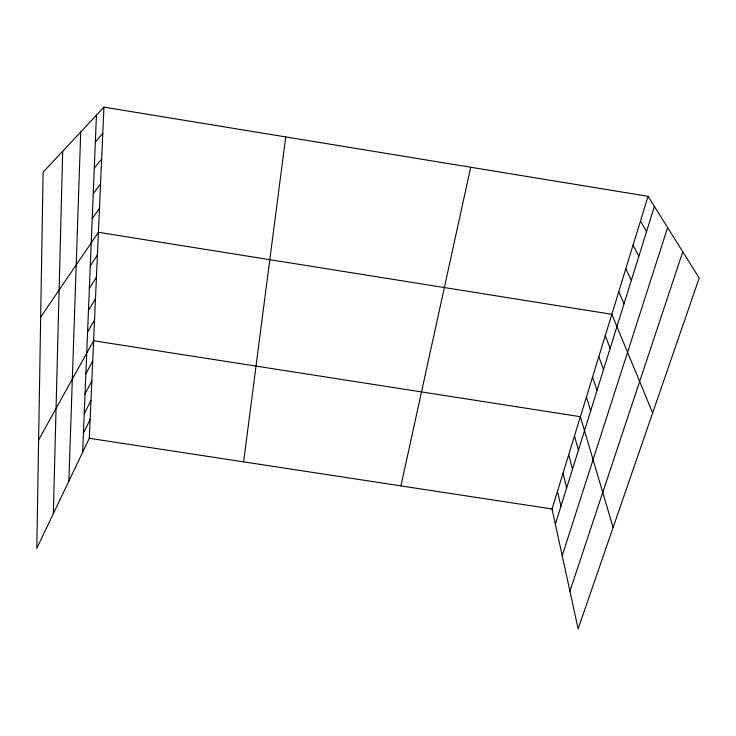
<?xml version="1.0" encoding="UTF-8"?>
<svg xmlns="http://www.w3.org/2000/svg" width="736" height="736" viewBox="0 0 736 736"><rect width="100%" height="100%" fill="white"/><g stroke="black" fill="none" stroke-linecap="round" stroke-linejoin="round"><path stroke-width="1.1" d="M53.342 513.636L62.689 151.23M68.871 481.105L80.721 131.956M82.653 452.226L96.453 115.147M103.951 107.134L43.102 172.16L36.8 548.292L89.304 438.288L103.951 107.134L648.057 196.31L699.2 278.052L578.128 628.866L552.046 508.981L648.057 196.31M243.607 461.858L285.715 136.924M400.927 485.898L470.7 167.247M555.358 524.207L654.378 206.42M562.212 555.717L667.626 227.599M569.922 591.164L682.778 251.813M83.426 433.246L90.132 419.575M84.217 413.862L90.979 400.476M85.036 394.073L91.834 380.972M85.854 373.86L92.718 361.072M38.612 439.926L93.619 340.75L580.382 416.705L613.106 527.519M87.566 332.111L94.539 319.985M88.449 310.537L95.478 298.779M89.35 288.494L96.434 277.104M90.28 265.935L97.41 254.95M40.673 317.106L98.412 232.309L611.828 314.3L652.657 412.914M92.221 218.546L99.47 208.435M93.233 193.632L100.547 184.009M94.282 168.112L101.66 158.994M95.349 141.956L102.792 133.372M89.304 438.288L552.046 508.981M640.467 221.03L646.521 231.628M633.052 245.162L638.857 256.229M625.812 268.741L631.378 280.25M618.737 291.778L624.064 303.71M605.259 335.671L610.153 348.358M598.837 356.583L603.529 369.61M592.554 377.053L597.052 390.411M586.399 397.09L590.704 410.752M574.476 435.924L578.432 450.165M568.698 454.747L572.479 469.255M563.031 473.193L566.656 487.95M557.483 491.262L560.942 506.267"/></g></svg>
